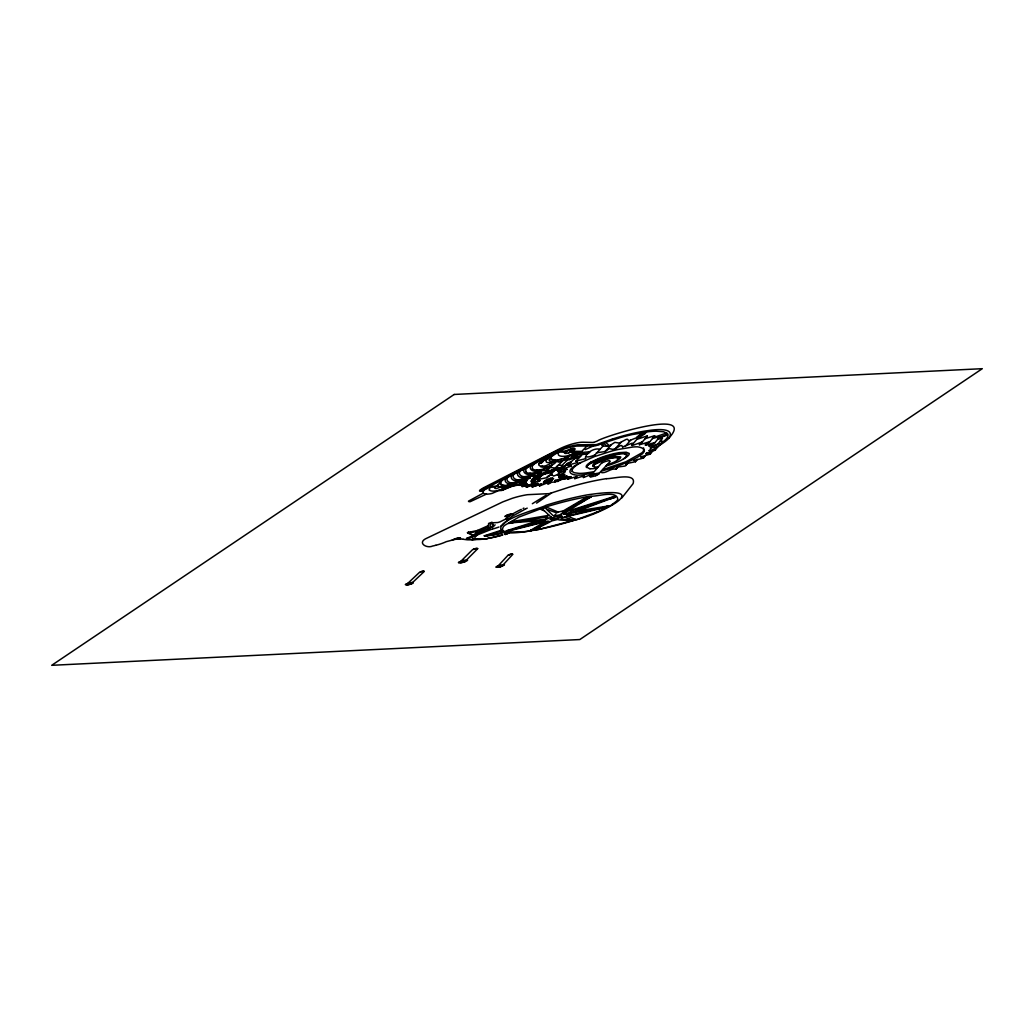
<?xml version="1.0" encoding="UTF-8"?>
<svg xmlns="http://www.w3.org/2000/svg" width="1034" height="1034" viewBox="0 0 1034 1034"><rect width="100%" height="100%" fill="white"/><g stroke="black" fill="none" stroke-linecap="round" stroke-linejoin="round"><path stroke-width="1.5" d="M489.793 528.49L490.465 523.307A3.18 0.866 -21.3 0 1 490.84 522.855L497.768 522.545A12.692 3.477 -21.3 0 0 499.849 521.912L506.04 518.913A23.123 6.333 -21.3 0 1 509.452 516.069L509.18 516.134A8.207 2.249 -21.3 0 1 506.13 516.69L504.786 516.393L507.28 514.971A7.716 2.12 -21.3 0 1 512.153 513.911L512.761 513.898A35.427 9.707 -21.3 0 1 521.291 509.374M513.161 522.713L508.638 523.437L511.378 521.666L549.093 515.294M458.372 562.574L461.19 561.074A10.624 2.908 -21.3 0 1 466.321 560.027L467.575 560.169L466.864 560.816A6.734 1.848 -21.3 0 1 466.011 561.216A3.012 0.827 -21.3 0 1 465.365 561.475L464.02 561.889A5.803 1.59 -21.3 0 1 462.056 562.16A8.828 2.417 -21.3 0 1 460.027 561.733A2.844 0.775 -21.3 0 0 459.38 562.005L459.91 562.457A6.902 1.887 -21.3 0 0 461.125 562.574L464.524 561.824A4.666 1.28 -21.3 0 0 465.39 561.475L465.429 561.462M503.067 479.362L500.068 482.025L500.262 484.377A24.855 6.811 -21.3 0 0 502.162 485.282L505.122 485.579A21.947 6.01 -21.3 0 1 503.726 485.437C499.034 485.282 500.805 480.022 504.036 478.962A9.009 2.469 -21.3 0 1 504.605 478.6L504.812 478.471M488.087 529.602A12.253 3.361 -21.3 0 1 487.945 528.878L488.617 523.553M556.227 461.138L554.896 463.245L551.406 465.507A5.273 1.448 -21.3 0 1 549.364 466.36L549.235 466.399A6.618 1.809 -21.3 0 0 551.665 465.378M638.133 437.175L637.073 439.295L647.336 435.883M573.004 448.472L570.445 450.204A6.734 1.848 -21.3 0 0 571.259 450.488L573.973 449.958L574.749 448.743A7.07 1.939 -21.3 0 0 574.129 448.485L572.552 448.549A3.05 0.84 -21.3 0 0 571.363 448.769L564.448 452.905A6.863 1.887 -21.3 0 0 564.81 453.267L564.952 453.319A6.631 1.822 -21.3 0 0 566.037 453.461L568.907 452.776M649.119 450.501C650.929 452.776 668.727 439.515 660.222 441.143M513.51 483.977L515.242 483.033A3.309 0.905 -21.3 0 1 517.491 482.671L513.549 484.08M607.229 464.77A15.691 4.304 -21.3 0 0 613.02 462.599C614.829 462.069 621.163 458.385 616.329 457.739A13.171 3.606 -21.3 0 0 614.093 457.803L610.784 458.308A21.275 5.829 -21.3 0 0 606.118 459.445L594.847 464.176M556.176 461.539L560.325 462.017L563.349 460.401M519.688 483.279L522.286 480.784L527.275 480.448L519.908 483.085L526.293 482.503L520.115 485.024A16.337 4.472 -21.3 0 0 510.951 486.691L502.33 490.284A2.882 0.788 -21.3 0 1 501.412 490.517L499.125 490.594M538.003 483.188L531.386 483.886M639.348 444.685L642.075 442.242M583.344 477.475L583.939 475.976M567.369 514.738L569.656 513.795A35.699 9.784 -21.3 0 0 575.589 511.74L606.402 500.275M538.882 463.891L538.714 464.731A15.833 4.343 -21.3 0 0 542.152 466.166M622.571 446.998L631.722 443.34L632.73 443.276L631.671 445.357L632.317 445.486L642.153 442.035M548.472 469.643C549.519 465.016 553.668 469.526 556.189 467.368C560.299 461.099 562.612 470.224 567.472 463.452M521.899 480.655L530.196 478.031M567.071 469.384L558.502 472.551L568.222 462.857L571.246 461.81M490.116 485.967L490.142 486.2A3.115 0.853 -21.3 0 0 490.879 486.342L496.449 486.238A2.65 0.724 -21.3 0 1 497.522 485.528M488.63 523.501L492.042 522.183M489.819 528.723L489.883 528.607A9.939 2.727 -21.3 0 1 490.103 528.284A7.949 2.184 -21.3 0 1 490.452 527.883L493.257 525.13M554.237 459.859L553.448 459.742A20.835 5.713 -21.3 0 1 552.647 459.523A22.477 6.152 -21.3 0 1 550.967 458.191L550.902 457.338A12.822 3.516 -21.3 0 1 551.109 456.782L556.744 453.125L553.991 453.383M560.131 479.337L558.166 481.366L559.627 479.53L565.378 479.091L567.756 477.294M539.464 485.851L540.291 484.339L532.251 486.949M642.153 442.164L647.387 435.986M540.808 485.502L541.777 483.912M595.054 454.87L602.925 446.171L609.22 445.977L614.855 442.358L619.224 443.069L626.203 439.385L627.47 439.217L628.892 440.807L638.12 437.111M548.808 481.87A4.86 1.331 -21.3 0 0 550.282 481.314A2.65 0.724 -21.3 0 0 551.949 480.332L553.604 478.509L552.285 478.16M554.56 516.056A3.335 0.918 -21.3 0 0 555.697 515.85A23.795 6.514 -21.3 0 1 559.226 514.984L559.355 514.958A3.037 0.827 -21.3 0 0 560.48 514.635L562.897 512.399A6.54 1.797 -21.3 0 1 563.595 511.765L563.62 511.74A4.11 1.124 -21.3 0 1 564.293 511.261L564.409 510.925A2.637 0.724 -21.3 0 0 564.06 510.796L563.44 510.835A30.115 8.246 -21.3 0 0 558.231 512.114L557.404 512.425A2.921 0.801 -21.3 0 0 556.602 512.838L546.482 509.219A23.472 6.424 -21.3 0 1 546.055 508.56L546.663 507.19L558.231 512.114M574.749 478.677L583.9 475.873M602.059 462.793A3.348 0.918 -21.3 0 0 601.168 463.49L589.897 476.674A4.524 1.241 -21.3 0 0 590.763 476.752L591.112 476.739A5.454 1.499 -21.3 0 0 591.564 476.713L592.211 476.622A7.238 1.978 -21.3 0 0 594.576 476.041L596.114 475.511A4.614 1.267 -21.3 0 0 597.6 474.89L610.241 461.384L609.504 460.673A5.067 1.383 -21.3 0 0 608.858 460.712L607.229 460.996A9.177 2.52 -21.3 0 0 605.342 461.513L602.085 462.793M574.258 458.812L575.499 457.093M568.131 458.01L568.08 457.7A2.921 0.801 -21.3 0 0 567.046 457.687A3.593 0.982 -21.3 0 0 565.404 458.101L563.75 458.928M532.226 486.859L541.751 483.783M666.167 433.427L665.663 434.06L667.641 433.97L666.516 435.379L658.645 438.106M526.293 487.104L528.529 484.92L530.028 484.739M617.595 467.187L615.889 469.178L618.073 466.967L624.988 466.063L628 463.258L635.496 461.707M640.886 456.912L649.068 454.43M669.05 437.989C675.745 427.184 654.768 429.549 649.158 430.467A82.901 22.709 -21.3 0 0 612.425 439.049M534.203 530.196L539.024 529.305A123.046 33.708 -21.3 0 0 558.735 524.755L560.596 524.251A106.373 29.146 -21.3 0 0 575.382 519.908C600.47 514.467 659.77 484.015 586.821 494.95A128.319 35.156 -21.3 0 0 565.572 499.668L555.749 502.343A106.399 29.146 -21.3 0 0 546.004 505.29C541.506 508.547 491.008 520.348 502.446 531.76M566.154 514.169L566.451 514.144A3.735 1.021 -21.3 0 0 567.524 513.924L572.035 510.473A5.454 1.499 -21.3 0 0 572.125 510.046L571.996 509.891A16.234 4.446 -21.3 0 0 570.044 509.878M645.979 453.512L647.284 452.853M655.233 450.139L660.002 444.168M571.375 466.088L562.147 469.035M621.705 498.091L633.092 483.628C636.931 471.918 611.87 479.13 606.428 478.652M669.412 437.55C696.321 407.357 602.628 436.762 597.51 440.911A18.612 5.092 -21.3 0 1 594.382 442.125L593.774 442.358M654.742 435.831L649.675 441.932M659.33 437.266L666.142 434.9L667.266 433.492M662.419 438.416L657.456 444.542L650.102 447.955L657.676 446.83M650.515 453.771L652.609 451.173M477.721 548.718L466.476 560.001M643.807 457.687L645.746 455.309M649.21 450.591L650.321 449.816M654.884 442.72L659.821 436.658M650.451 453.629L646.185 453.693L646.819 453.021M650.968 448.006L651.743 447.05M542.811 474.619L543.108 474.464A13.119 3.593 -21.3 0 0 540.097 475.976L531.631 483.421A9.164 2.507 -21.3 0 0 531.282 483.847M654.819 442.785L648.783 446.106L651.032 444.749M635.522 461.668L637.409 459.38M645.19 445.021L646.715 444.84L648.434 442.759M485.541 488.307C491.938 487.673 481.715 489.121 483.188 492.727A18.974 5.196 -21.3 0 0 483.847 493.451L484.196 493.632A16.143 4.42 -21.3 0 0 488.591 494.045L489.87 493.877A11.284 3.089 -21.3 0 0 492.094 493.412L502.925 488.707A6.54 1.797 -21.3 0 0 505.729 486.846M626.669 456.149L627.082 454.197L624.174 453.28A20.951 5.739 -21.3 0 0 620.659 453.383L614.196 454.404A33.928 9.293 -21.3 0 0 607.94 455.981C605.187 456.692 578.407 465.339 589.975 468.738M618.371 459.006L618.642 457.778L616.807 457.196A13.132 3.593 -21.3 0 0 614.571 457.274L611.275 457.765A21.21 5.816 -21.3 0 0 606.609 458.902L599.087 461.616L594.472 464.447M637.371 438.545C652.131 430.079 645.526 430.002 636.711 437.266M549.015 521.459L548.343 521.886A15.187 4.162 -21.3 0 1 545.797 523.282L533.583 529.305A9.151 2.507 -21.3 0 1 532.303 529.835L530.481 530.416L545.487 521.498M643.536 432.794L632.407 434.526A83.534 22.89 -21.3 0 0 620.917 437.421L605.937 442.281M637.991 437.046L644.337 432.277M599.125 473.921L598.802 473.301A5.131 1.409 -21.3 0 0 597.6 473.313L597.122 473.365A8.233 2.249 -21.3 0 0 593.594 474.231L593.296 474.322A5.803 1.59 -21.3 0 0 592.159 474.748L589.768 476.092M631.684 445.318L637.034 439.153M534.875 475.317L526.345 477.527L527.107 476.803M634.139 460.479L642.127 458.385M594.369 464.408L593.167 466.153L594.511 466.993M625.143 446.429L630.611 440.238M626.113 464.046L627.974 463.258M571.854 510.718L606.583 499.616A49.128 13.455 -21.3 0 0 609.711 498.414L614.131 496.488L615.372 497.276L609.297 499.215M546.637 509.361L552.505 515.048A31.253 8.556 -21.3 0 0 553.862 515.927L555.891 514.105M610.861 445.253L605.006 451.574L609.297 448.562L612.748 449.389L615.204 448.717L620.943 442.41M563.944 467.032L563.853 467.045A32.623 8.931 -21.3 0 0 557.067 468.557C552.996 470.716 528.025 474.981 532.833 482.245M511.287 521.756L513.652 521.86A54.026 14.799 -21.3 0 0 516.405 521.718L540.123 519.921A37.056 10.146 -21.3 0 0 545.008 519.327L547.671 517.246M503.287 564.706L512.838 554.289M567.576 479.052L570.962 476.596M495.984 567.02L498.233 565.818L507.901 555.374M539.399 463.18L539.658 462.909A6.54 1.797 -21.3 0 1 540.097 462.534M576.726 476.622L574.801 478.613L576.688 476.79M564.344 511.235L582.827 500.262A19.594 5.364 -21.3 0 0 584.481 499.099L586.058 497.522L563.44 510.835M603.249 446.042L601.568 444.646L605.472 442.281L609.646 445.848M567.873 465.274L574.038 458.967M601.568 444.646L605.472 442.281M551.419 517.078L550.631 517.478A10.405 2.856 -21.3 0 0 547.955 518.577L547.27 518.835A3.464 0.944 -21.3 0 1 546.159 519.133L545.913 519.171M593.645 465.184L594.64 464.163M574.594 456.498L573.624 457.054A2.546 0.698 -21.3 0 1 572.707 457.377L572.177 457.506M564.396 476.247L562.121 478.613L555.155 480.306M550.889 479.621A6.967 1.913 -21.3 0 0 546.883 480.461L543.445 482.658A4.33 1.189 -21.3 0 0 544.362 482.8L545.396 482.736A6.669 1.822 -21.3 0 0 547.387 482.322L548.149 482.103M558.644 477.359L561.061 474.877M573.431 453.642L576.739 453.68L579.415 452.362L570.471 452.233L572.422 451.251L581.728 451.393L586.976 446.029M594.977 454.947C576.791 462.288 590.802 446.675 599.72 449.26M559.135 452.065L558.14 453.538L558.502 455.025A22.541 6.178 -21.3 0 0 562.858 456.356L565.378 456.201A12.02 3.296 -21.3 0 0 566.722 455.994L572.461 454.159A6.126 1.68 -21.3 0 0 575.15 452.31M544.97 480.59L548.356 478.975A6.902 1.887 -21.3 0 1 552.363 478.147M560.092 472.577C549.222 480.332 577.696 467.355 558.528 472.693M567.097 459.445C569.786 461.565 574.762 456.408 577.295 454.43L587.364 453.564M536.581 503.131L551.6 492.895L569.023 487.221A112.46 30.813 -21.3 0 1 606.428 478.652M551.497 492.998L550.334 493.296A6.76 1.848 -21.3 0 1 548.77 493.645L527.508 494.691A42.665 11.684 -21.3 0 0 521.201 495.881L518.965 496.41A34.316 9.396 -21.3 0 0 512.231 498.323L502.834 501.878L425.297 538.921C417.581 543.315 427.132 548.783 432.742 545.965A3.451 0.944 -21.3 0 0 433.905 545.758A3.399 0.931 -21.3 0 0 434.293 545.655A8.556 2.339 -21.3 0 1 435.818 545.254M576.739 453.68L578.071 452.336M568.946 455.904L572.177 455.942L573.482 454.624M585.632 458.695L575.886 461.035L582.142 454.637L588.837 453.344M502.11 525.362L511.042 516.91L525.543 508.974M561.281 466.101L567.317 460.091M543.496 482.077L545.06 480.513M551.975 474.852C545.551 475.343 543.574 482.878 554.573 470.392M551.923 480.332L550.825 479.634M461.022 561.126L472.383 549.817L474.373 548.912A3.58 0.982 -21.3 0 1 477.023 548.395L477.682 548.524M556.227 467.329L562.302 461.28M519.805 485.23L522.08 483.046M539.593 480.422L531.683 483.395M492.365 527.573L495.118 524.845M535.198 483.382L532.639 485.89L537.874 483.317M539.955 480.784L538.882 481.275M577.554 462.547L568.105 465.093M549.338 467.988L552.35 465.016M542.708 474.696L537.758 479.556L546.999 477.643M540.704 470.858L545.874 470.522L550.631 465.869M507.927 519.495L507.862 518.822A4.188 1.15 -21.3 0 0 507.332 518.745L506.04 518.913M536.4 478.677L539.851 477.488M533.247 473.688L532.665 474.257L538.843 473.262L540.666 471.491M452.827 539.864L455.748 538.598A7.665 2.094 -21.3 0 1 459.277 537.926L460.531 538.145L459.729 538.804M477.088 531.877L474.283 534.591A4.317 1.176 -21.3 0 0 473.947 535.03M525.427 483.046L526.099 482.4M524.238 484.442L522.105 486.691L528.542 484.92M533.027 476.054L534.164 474.903M526.048 481.133L526.862 480.345M528.607 478.755L529.55 477.837M532.42 478.871L530.856 481.34L532.303 482.762M512.334 513.988L507.371 515.216M511.029 484.274L511.054 485.062A5.338 1.461 -21.3 0 0 512.14 485.179L514.389 485.204A20.641 5.648 -21.3 0 1 517.452 484.571L520.606 484.222A5.842 1.603 -21.3 0 1 519.378 484.119L519.301 483.266A2.753 0.75 -21.3 0 1 519.779 482.891A2.52 0.685 -21.3 0 0 520.218 482.555L520.089 481.741A5.726 1.564 -21.3 0 0 518.719 481.676M521.963 480.577L523.424 479.181A5.739 1.577 -21.3 0 1 518.797 481.43M412.747 582.388C416.056 584.145 403.053 583.977 407.228 584.727A6.618 1.809 -21.3 0 0 408.469 584.624L411.816 583.641A6.01 1.654 -21.3 0 1 405.341 584.585L407.758 583.37A10.456 2.869 -21.3 0 1 412.721 582.4L424.224 571.505M548.408 469.72L546.004 470.522M490.142 487.143L489.263 489.987M541.092 472.473L538.843 473.262M407.784 583.357L419.377 572.448M655.207 450.178L647.4 452.814M551.988 472.654L544.634 473.895L549.015 472.111A25.902 7.096 -21.3 0 1 555.336 470.186M505.148 534.5L506.104 534.203A2.908 0.801 -21.3 0 0 507.151 533.803L509.31 532.833M615.863 469.203C610.693 467.782 605.64 474.283 600.586 472.344M596.372 452.814L605.006 451.574M612.425 439.023L597.2 444.349A4.976 1.357 -21.3 0 1 595.804 444.672L577.696 444.788A31.511 8.634 -21.3 0 0 573.12 445.602L570.135 446.3A26.057 7.135 -21.3 0 0 563.039 448.459L555.284 451.651L479.517 490.904A3.05 0.84 -21.3 0 0 480.203 491.008L483.485 490.956M507.914 533.363L506.143 533.906M507.927 555.348L509.348 554.663M558.166 481.366L555.142 481.637M546.159 495.196L532.342 503.726M532.277 486.807L533.143 486.109M527.133 484.158L522.235 486.407M551.083 482.568L548.059 484.248L547.064 483.162M459.691 537.9L455.193 538.972M594.149 464.705L594.964 463.904M588.294 464.925L589.923 463.542M558.696 477.307L564.887 474.347L558.127 475.446M540.317 462.366L540.588 462.172A5.92 1.629 -21.3 0 1 540.898 461.965L541.713 461.487M537.77 520.8L506.221 530.869L508.612 531.14A4.782 1.305 -21.3 0 1 508.974 531.024L509.956 530.726A41.787 11.452 -21.3 0 1 514.053 529.641L538.313 523.553A28.823 7.897 -21.3 0 0 543.587 522.054L544.957 521.627A3.735 1.021 -21.3 0 1 546.017 521.407L546.391 521.382A14.166 3.877 -21.3 0 0 548.524 521.304L549.002 521.33M554.935 481.986L548.304 482.529L539.515 485.954M467.484 532.626L477.863 530.403M495.519 486.717L494.653 487.932A6.475 1.771 -21.3 0 0 495.415 488.436A6.876 1.887 -21.3 0 0 496.475 488.5L501.529 486.794M534.061 463.542L534.009 463.581A9.009 2.469 -21.3 0 0 533.286 464.033C526.384 467.135 532.445 473.003 537.732 470.806A11.296 3.102 -21.3 0 0 540.304 470.354L542.191 469.824A5.467 1.499 -21.3 0 0 544.84 468.764L546.831 467.769A5.48 1.499 -21.3 0 0 548.744 466.618L549.196 466.412M527.624 466.838A9.164 2.507 -21.3 0 0 526.849 467.316C519.947 470.405 525.983 476.235 531.256 474.024A11.025 3.024 -21.3 0 0 534.151 473.494L535.728 473.029A5.545 1.525 -21.3 0 0 538.391 471.956L540.355 470.987A5.571 1.525 -21.3 0 0 542.268 469.824M508.987 476.351L508.883 476.403A9.022 2.469 -21.3 0 0 508.211 476.829C501.49 479.621 507.048 485.721 512.541 483.343M578.187 453.939L580.733 452.543M468.518 531.903L468.312 532.329A6.269 1.719 -21.3 0 0 468.518 532.652L473.326 535.16A8.156 2.236 -21.3 0 0 473.869 535.328M567.705 478.949L570.807 476.881M643.652 457.816L642.204 458.359M650.36 453.9L649.145 454.404M582.362 500.572L564.073 512.554A33.993 9.319 -21.3 0 1 561.708 514.014L561.178 514.325M612.141 504.45L615.786 501.774A18.457 5.054 -21.3 0 0 617.815 499.448C616.936 489.793 597.6 496.759 591.28 496.139A118.38 32.429 -21.3 0 0 557.416 503.571L551.148 505.355A97.467 26.703 -21.3 0 0 542.94 507.927L518.809 517.142L504.67 525.362A18.056 4.95 -21.3 0 0 503.235 526.836L502.24 529.641L504.295 531.476M567.382 511.61L585.451 499.823A27 7.393 -21.3 0 1 587.234 498.724L591.448 496.656L579.712 503.558M567.175 511.752L566.542 512.153A33.618 9.216 -21.3 0 1 564.176 513.614L563.646 513.924M566.735 476.131L562.38 478.432M550.915 457.274A4.369 1.202 -21.3 0 0 548.356 458.256L545.784 460.453L546.366 462.108A17.94 4.911 -21.3 0 0 547.878 462.599L551.393 462.547A7.794 2.133 -21.3 0 0 552.363 462.379L556.382 461.022A4.524 1.241 -21.3 0 0 558.244 459.807M499.719 482.994L497.768 484.894L498.323 486.29A15.794 4.33 -21.3 0 0 499.784 486.73L503.235 486.613A7.122 1.952 -21.3 0 0 505.187 486.187L508.327 484.985M574.103 450.152L568.519 452.97M645.436 444.646L649.442 442.125M577.747 510.938L608.238 506.014L604.864 507.035A56.586 15.497 -21.3 0 1 600.832 508.043L573.78 514.454A32.868 9.009 -21.3 0 1 568.571 515.488L566.89 515.669M538.649 476.829L542.436 474.787A20.305 5.558 -21.3 0 1 551.833 471.22M615.333 448.64C616.342 449.066 621.951 442.617 622.546 446.959M590.091 463.646L607.449 456.524A34.044 9.332 -21.3 0 1 613.718 454.947L620.18 453.913A21.003 5.752 -21.3 0 1 623.709 453.81C631.826 455.412 619.625 461.41 616.678 462.314A26.91 7.367 -21.3 0 1 606.157 465.972M514.984 473.288L515.087 473.236A9.203 2.52 -21.3 0 0 514.312 473.714C507.436 476.777 513.394 482.542 518.667 480.293A10.663 2.921 -21.3 0 0 521.886 479.66L523.152 479.272A5.713 1.564 -21.3 0 0 525.828 478.186L526.694 477.76M516.974 472.267L516.871 472.331A9.06 2.482 -21.3 0 0 516.199 472.745C509.297 475.821 515.307 481.598 520.567 479.349A10.96 2.999 -21.3 0 0 523.462 478.794M508.638 523.437L509.297 523.243A8.065 2.21 -21.3 0 1 510.098 523.101L511.3 522.92A61.006 16.712 -21.3 0 1 515.733 522.48L538.792 520.722A36.733 10.069 -21.3 0 0 543.664 520.141L545.241 520.244A3.722 1.021 -21.3 0 0 544.996 520.839L542.811 521.769A28.926 7.923 -21.3 0 1 537.525 523.282L512.618 529.537A48.107 13.183 -21.3 0 1 509.025 530.377L506.259 530.881M534.746 528.749L547.18 521.394M530.481 530.416L535.509 529.576L540.2 526.823M601.426 508.405L608.238 506.014M477.592 530.429L488.358 525.608M541.441 461.642L539.877 462.767A6.631 1.809 -21.3 0 0 538.934 463.801M577.295 454.43L573.87 457.235L580.087 456.692M526.513 486.924L529.783 485.088M580.914 462.508C560.867 471.556 571.634 477.786 586.95 474.089A59.752 16.363 -21.3 0 0 592.456 473.12M580.591 462.689L594.511 456.576L611.068 451.251A64.457 17.656 -21.3 0 1 618.164 449.467L632.588 447.063A39.68 10.87 -21.3 0 1 637.668 446.83C661.295 450.914 614.778 467.471 609.517 468.738A59.998 16.441 -21.3 0 1 601.749 470.961M580.539 462.728L578.071 464.176A19.724 5.403 -21.3 0 0 572.19 471.336M477.915 534.72L491.861 529.162M591.099 461.978L599.72 458.049A29.598 8.104 -21.3 0 1 607.242 455.451L610.512 454.521A34.781 9.526 -21.3 0 1 619.573 452.621M541.015 462.004L548.369 458.256M623.399 458.954L625.932 457.467A12.033 3.296 -21.3 0 0 629.202 453.422L626.229 452.22L619.573 452.621M500.598 526.203L501.141 525.905A5.286 1.448 -21.3 0 0 501.568 525.647M543.121 460.75L543.496 460.557A4.588 1.254 -21.3 0 1 545.086 459.884M475.045 538.727L474.968 536.93A7.018 1.926 -21.3 0 1 476.687 535.47L476.183 535.599M570.303 449.183L570.005 449.351A2.688 0.737 -21.3 0 0 569.256 450.126L569.307 450.63A7.781 2.133 -21.3 0 0 570.225 451.018L570.38 451.044A5.661 1.551 -21.3 0 0 571.13 451.057L573.702 450.385M504.153 531.554L503.636 531.812A4.64 1.267 -21.3 0 1 501.451 532.704L499.435 533.337A9.306 2.546 -21.3 0 1 495.635 534.281L486.704 535.599A18.056 4.95 -21.3 0 1 485.062 535.767L484.209 535.78L487.298 535.896M527.211 508.133L526.177 508.663M497.703 485.566L494.847 487.053L487.725 487.195M551.161 458.566L549.493 459.561A4.769 1.305 -21.3 0 0 549.093 460.052L549.545 460.88A10.482 2.869 -21.3 0 0 550.204 461.074L552.117 461.061A2.818 0.775 -21.3 0 0 554.47 460.311L555.168 459.949M569.282 449.712A2.766 0.763 -21.3 0 0 566.929 450.423A2.469 0.672 -21.3 0 0 565.934 451.147L563.969 452.129L556.654 452.026M483.369 493.076L468.48 501.154A5.131 1.409 -21.3 0 0 470.199 501.684L486.51 494.058M556.382 461.022L545.732 465.778A7.587 2.081 -21.3 0 1 544.427 466.024L542.113 466.192M572.461 454.159L563.827 458.385L558.567 459.768A18.586 5.092 -21.3 0 1 554.276 459.846M521.563 480.293L519.701 481.224A5.79 1.59 -21.3 0 1 517.026 482.309L516.082 482.594A10.418 2.856 -21.3 0 1 512.554 483.33M533.092 474.58L532.058 475.097A5.635 1.538 -21.3 0 1 529.382 476.183L528.128 476.545A10.715 2.934 -21.3 0 1 524.923 477.165M499.913 490.206L502.188 490.064M502.356 490L510.783 486.471M572.177 455.942L574.814 454.637L571.582 454.598M574.387 458.734L579.26 457.545M523.902 508.082L523.075 508.495M460.453 538.055L459.691 538.378A5.726 1.564 -21.3 0 1 457.648 539.011L454.223 539.515M552.725 517.788L551.2 518.965L554.457 518.9A11.62 3.18 -21.3 0 0 556.861 518.318L559.808 517.323A2.52 0.685 -21.3 0 0 561.643 516.302L560.157 515.888A12.085 3.309 -21.3 0 0 554.043 517.323L550.075 519.391L552.311 519.675A11.943 3.27 -21.3 0 0 557.843 518.409L562.199 516.289L561.333 515.837M505.548 486.07L511.92 485.812L509.064 486.781A10.715 2.934 -21.3 0 0 506.298 487.88L506.233 487.906A8.311 2.275 -21.3 0 0 505.316 488.345L498.078 490.439A10.922 2.999 -21.3 0 1 495.842 490.892L493.787 491.098A18.224 4.989 -21.3 0 1 489.328 489.961M543.315 474.373L544.052 474.05M507.487 477.113L508.276 476.777M486.122 536.168L486.575 536.039A9.164 2.507 -21.3 0 1 488.035 535.78L496.514 534.513A9.319 2.559 -21.3 0 0 500.301 533.57L502.317 532.937A8.699 2.378 -21.3 0 1 504.217 532.432M513.73 473.934L514.402 473.662M560.493 470.535L558.024 471.142M558.399 474.296L553.591 476.067L552.027 474.89M487.583 538.585L485.334 539.153M596.437 512.269L578.95 518.745M473.133 549.416L473.662 549.222A5.622 1.538 -21.3 0 1 477.165 548.485M509.503 554.599L509.659 554.534A3.464 0.944 -21.3 0 1 512.205 554.017L512.489 554.095M598.776 444.736L596.217 445.564A9.293 2.546 -21.3 0 1 594.511 445.951L576.623 446.081A27.233 7.458 -21.3 0 0 571.065 447.076L569.32 447.489A22.658 6.204 -21.3 0 0 562.315 449.661L481.017 490.633L483.809 490.568M598.944 444.672L602.589 443.431M486.277 538.985L486.626 538.843A3.296 0.905 -21.3 0 0 487.234 538.481L489.095 538.081M595.61 475.705L597.82 473.831A4.511 1.241 -21.3 0 0 596.851 473.856L595.222 474.128A7.225 1.978 -21.3 0 0 593.697 474.554L590.492 476.002L590.866 476.752M488.151 527.185L479.479 531.024L476.273 533.971L487.919 529.007M605.782 499.913L574.891 511.429A35.583 9.745 -21.3 0 1 568.946 513.484L567.937 513.808M501.917 566.18L499.332 566.645A7.574 2.081 -21.3 0 1 498.142 566.542L497.625 566.27A3.141 0.866 -21.3 0 0 497.044 566.49L497.289 566.813A5.984 1.641 -21.3 0 0 498.349 567.02L500.96 566.529A3.8 1.047 -21.3 0 0 501.942 566.154L503.08 565.688A5.933 1.629 -21.3 0 0 503.907 565.288L504.437 564.835L503.468 564.693A10.275 2.818 -21.3 0 0 498.233 565.844M598.673 509.038L572.345 515.268A32.804 8.983 -21.3 0 1 567.149 516.315L566.012 516.496A3.477 0.956 -21.3 0 0 564.771 516.845L564.396 516.974A10.611 2.908 -21.3 0 1 561.54 518.137L560.997 518.797A15.949 4.369 -21.3 0 0 562.664 519.184L572.371 519.831A16.066 4.407 -21.3 0 0 573.78 519.766L575.563 519.482L567.834 516.199M568.222 520.554L570.199 520.787A10.482 2.869 -21.3 0 0 569.049 520.619L560.027 519.999A15.924 4.369 -21.3 0 1 558.347 519.637L557.765 519.507A3.322 0.905 -21.3 0 0 556.551 519.714L556.421 519.753A23.627 6.475 -21.3 0 1 552.996 520.58A2.96 0.814 -21.3 0 0 551.923 520.903L550.747 521.485A15.032 4.123 -21.3 0 1 548.188 522.894L537.047 528.374A6.463 1.771 -21.3 0 0 535.909 528.981L535.509 529.576M593.464 442.462L583.163 442.229A21.598 5.92 -21.3 0 0 558.425 449.415L483.628 487.764A11.813 3.231 -21.3 0 0 479.608 490.465M653.281 437.589L665.806 433.285M508.754 532.82L508.34 532.962A31.421 8.608 -21.3 0 1 504.631 534.203M646.612 432.109L647.827 431.798A63.371 17.358 -21.3 0 1 656.138 431.178L663.479 431.734L667.033 433.259M548.395 482.025L548.395 482.025A4.033 1.099 -21.3 0 0 549.623 481.547L551.148 480.474L550.075 480.138A6.178 1.693 -21.3 0 0 547.878 480.5A5.235 1.435 -21.3 0 0 545.991 481.094L544.168 482.775A3.735 1.021 -21.3 0 0 544.634 482.8M551.626 470.147L536.814 477.023A10.237 2.805 -21.3 0 0 535.599 478.238L535.224 479.905M544.414 510.835L540.459 509.219L546.663 507.19M518.887 481.392L517.944 481.676A10.418 2.856 -21.3 0 1 514.415 482.4C509.167 484.7 503.144 478.949 510.059 475.873A9.28 2.546 -21.3 0 1 510.835 475.394M473.43 535.767L466.45 538.352M472.189 539.606L466.993 538.481L472.965 536.633M577.967 519.249L538.223 529.615M484.287 535.793L500.521 530.532M487.169 535.534L501.128 531.075M571.996 509.891L614.131 496.488M513.226 529.382L541.144 520.49M508.082 531.411L511.908 530.183M504.812 534.229L504.631 534.203A2.572 0.698 -21.3 0 0 506.065 534.242M569.928 521.239L575.563 519.482M540.459 509.219L542.514 509.426A31.188 8.543 -21.3 0 1 543.819 510.279L549.752 515.927A30.994 8.492 -21.3 0 0 551.135 516.806L551.419 516.91M541.183 463.154L541.648 462.818A2.753 0.75 -21.3 0 0 542.643 461.965L542.94 461.707M652.506 438.519L659.782 436.503M551.846 471.181L552.531 470.974A29.663 8.13 -21.3 0 1 562.341 468.661M646.715 444.84L654.845 442.565M563.336 478.613L569.824 476.687M492.326 529.111L493.515 528.762A24.364 6.669 -21.3 0 0 498.983 527.004M559.756 479.737L561.889 479.104M567.653 477.398L569.566 476.752M559.407 480.086L562.625 479.13M567.317 477.747L569.398 477.139M542.346 461.797L540.834 463.206M477.488 534.837L476.661 535.47M563.168 478.664L562.263 478.794M603.016 469.539L625.958 461.759L641.817 452.866A18.185 4.989 -21.3 0 0 643.536 450.966L643.587 447.903M523.475 478.794L525.647 478.122A6.114 1.68 -21.3 0 0 526.603 477.76L530.171 477.915M657.676 439.295L662.419 438.261M649.972 446.042L657.572 444.284M591.202 474.49L583.409 477.566M531.334 530.804L530.739 530.946M548.679 466.528L545.189 467.097A16.983 4.653 -21.3 0 1 543.742 467.161L542.591 467.122A19.245 5.273 -21.3 0 1 541.997 467.045L540.795 466.761A19.892 5.454 -21.3 0 1 540.588 466.683M504.23 532.42L504.98 532.251M550.075 478.483L550.889 478.315M548.602 479.97L549.416 479.802M451.496 540.291L446.145 541.713A14.502 3.981 -21.3 0 1 443.224 542.953A16.195 4.433 -21.3 0 1 436.051 545.189M505.187 532.213L524.652 531.644A99.406 27.233 -21.3 0 0 533.195 530.377A8.595 2.352 -21.3 0 1 534.203 530.196M560.234 475.679L559.394 475.73M533.66 484.894L526.371 487.234M476.17 535.173L475.343 535.315M451.755 540.239L452.944 540.006M536.026 530.028L537.124 529.835M563.853 467.045L558.166 468.234A37.392 10.237 -21.3 0 0 551.393 470.108M562.961 468.027L557.817 469.074A29.934 8.207 -21.3 0 0 552.389 470.573L542.255 474.503L536.413 478.393A9.668 2.65 -21.3 0 0 535.522 479.608M468.661 532.73L477.126 531.502M517 521.666L547.645 516.871M573.392 512.541L600.172 508.211M585.826 497.535L591.448 496.656M643.096 433.711L645.268 433.414M547.658 458.657L546.637 458.812A12.253 3.361 -21.3 0 0 540.821 460.324L540.446 460.466A8.634 2.365 -21.3 0 0 538.727 461.164M645.151 438.7L654.677 435.676M505.148 485.579L507.41 485.192A7.639 2.094 -21.3 0 0 512.929 483.395M405.923 584.3L406.569 584.21M614.946 456.33L620.684 456.899A7.742 2.12 -21.3 0 1 617.091 460.427M649.675 450.604L655.233 449.997M524.91 477.178C519.65 479.414 513.665 473.598 520.529 470.548A9.009 2.469 -21.3 0 1 521.291 470.056M502.485 534.966L498.259 536.051A49.929 13.675 -21.3 0 1 489.108 538.081M485.618 489.069L483.964 489.108M476.105 539.451L473.417 539.67A59.171 16.208 -21.3 0 1 467.161 539.8L463.232 539.27M497.044 566.49L497.871 566.412M458.476 539.192L460.22 539.076M532.949 485.579L531.269 485.721M575.46 456.304L580.927 455.826M533.247 485.23L532.407 485.308M459.38 562.005L460.285 561.927M581.005 452.517L590.401 451.729M553.772 454.378L552.066 454.353M615.359 497.276L614.648 497.419A9.487 2.598 -21.3 0 0 613.589 497.742L612.076 498.246A57.852 15.846 -21.3 0 0 606.402 500.275M604.929 507.784L604.451 507.81A11.051 3.024 -21.3 0 0 603.766 507.927L602.9 508.095A53.871 14.76 -21.3 0 0 598.673 509.038M563.788 514.234L563.866 514.234A13.843 3.787 -21.3 0 1 566.076 514.169M667.46 434.202L667.68 434.215A30.038 8.233 -21.3 0 1 666.827 438.338A29.547 8.091 -21.3 0 1 660.106 443.87M504.437 487.919L506.298 487.88M501.27 486.924L509.064 486.781M563.194 477.501L560.105 477.514M527.443 485.851L525.776 485.812M551.148 456.692L549.041 456.679A4.433 1.215 -21.3 0 0 546.611 457.144M549.455 455.697L551.936 455.723M527.909 485.45L526.901 485.424M558.825 451.044L565.908 451.147M424.018 571.272L423.85 571.272A5.674 1.551 -21.3 0 0 420.579 571.905L419.946 572.138L421.252 571.608A3.593 0.982 -21.3 0 1 423.656 571.156L423.798 571.169M519.908 485.398L527.172 483.899M558.67 477.527L566.916 475.808M576.675 476.596L567.627 479.194M506.634 532.652L504.967 532.432M571.337 465.907L567.963 465.455M562.069 469.307L567.046 469.255M573.96 448.459L574.658 448.678M640.99 457.093L643.73 457.532M649.611 441.776L639.374 444.775M523.114 485.528L521.743 485.217M523.553 485.036L522.7 484.817M474.826 538.843L480.9 539.141A38.956 10.676 -21.3 0 0 485.204 538.701M532.678 474.464L534.824 475.097M490.439 523.462L493.347 524.341M537.706 479.841L539.968 480.539M564.654 516.884L571.66 519.805M467.433 532.794L472.784 535.573A8.311 2.275 -21.3 0 0 475.252 535.767M575.796 461.28L577.657 462.263M505.742 515.746L511.636 514.803A3.58 0.982 -21.3 0 0 513.2 514.157M534.061 481.043L533.286 479.724L535.095 477.346A11.271 3.089 -21.3 0 1 538.611 475.045M634.126 460.621L635.522 461.552M604.102 443.741L606.777 446.003M556.938 469.953L557.933 471.09M557.636 460.298L558.722 461.629M559.691 459.574L561.397 461.733M525.815 471.582L525.854 469.152L528.801 466.321A9.047 2.482 -21.3 0 1 529.576 465.83M572.138 471.349L574.18 472.732L579.118 473.378A43.273 11.852 -21.3 0 0 583.447 473.223L584.611 473.107A44.449 12.175 -21.3 0 0 586.653 472.861L591.823 472.047A50.42 13.817 -21.3 0 0 593.736 471.685M540.446 471.142L541.157 472.292M566.205 477.76L566.567 478.471M585.399 457.015L585.735 458.514M555.077 480.435L555.155 481.754M626.074 464.124L626.1 465.481M598.079 466.89A15.536 4.252 -21.3 0 1 594.46 467.019M488.5 487.815A6.656 1.822 -21.3 0 1 489.457 487.156M496.798 485.967A2.727 0.75 -21.3 0 1 497.212 485.825M572.177 457.519A3.929 1.073 -21.3 0 0 570.109 458.152L566.141 459.742A8.53 2.339 -21.3 0 1 563.608 460.35L563.22 460.414A6.992 1.913 -21.3 0 1 561.643 460.518L560.893 459.523A3.089 0.84 -21.3 0 1 561.242 459.225M475.188 539.231A5.235 1.435 -21.3 0 1 472.137 539.645M540.355 470.987A5.545 1.512 -21.3 0 1 537.693 472.06L536.129 472.512A11.038 3.024 -21.3 0 1 533.234 473.042A17.539 4.808 -21.3 0 1 530.067 473.145M473.637 538.83A13.171 3.606 -21.3 0 1 473.443 535.883M515.514 473.223A10.624 2.908 -21.3 0 1 518.344 472.331M525.905 467.717A8.53 2.339 -21.3 0 1 526.862 467.303M501.4 532.717A3.477 0.956 -21.3 0 1 501.593 531.786M532.264 464.46A8.427 2.314 -21.3 0 1 533.273 464.046M484.881 538.882A38.116 10.443 -21.3 0 1 474.761 539.399M530.532 530.856A86.804 23.782 -21.3 0 1 506.35 532.833M570.768 451.845A4.007 1.099 -21.3 0 1 570.484 452.233M454.236 539.515A3.373 0.931 -21.3 0 1 453.655 539.399M460.195 539.102A17.824 4.886 -21.3 0 1 462.986 539.192M510.783 486.458A18.354 5.028 -21.3 0 1 520.425 484.623M503.39 488.707A11.878 3.257 -21.3 0 1 502.02 490.155M536.297 478.794A9.422 2.585 -21.3 0 1 538.624 476.855M502.757 534.966A50.291 13.778 -21.3 0 1 487.815 538.443M596.98 468.118A27.181 7.445 -21.3 0 1 589.923 468.764M669.127 437.977A32.041 8.776 -21.3 0 1 658.606 445.835M556.99 452.97A5.958 1.629 -21.3 0 1 558.347 452.052M574.775 449.415A2.779 0.763 -21.3 0 1 574.129 450.152M566.115 450.966A3.438 0.944 -21.3 0 1 567.382 450.656M586.692 467.575A12.279 3.361 -21.3 0 1 591.047 461.978M572.72 450.876A3.994 1.099 -21.3 0 1 572.422 451.251M464.524 561.824A6.566 1.797 -21.3 0 1 458.747 562.767M585.296 449.622A48.96 13.416 -21.3 0 1 592.883 446.145M536.84 469.914A17.488 4.795 -21.3 0 0 539.748 469.811A10.818 2.96 -21.3 0 0 542.966 469.203L544.517 468.738A5.39 1.473 -21.3 0 0 546.87 467.769M500.934 566.529A5.933 1.629 -21.3 0 1 496.281 567.162M614.946 456.33A22.683 6.217 -21.3 0 0 607.1 458.036L606.402 458.243A18.896 5.183 -21.3 0 0 600.922 460.156L595.907 462.469A7.82 2.146 -21.3 0 0 593.232 466.192M612.425 504.463A39.008 10.689 -21.3 0 1 596.411 512.231M530.003 473.197A15.213 4.175 -21.3 0 1 526.177 471.918M536.724 469.966A15.303 4.188 -21.3 0 1 532.639 468.661M532.432 468.738A15.549 4.265 -21.3 0 1 532.277 468.26L532.329 465.869L535.276 463.012A9.047 2.482 -21.3 0 1 536.051 462.534M533.053 474.567A5.855 1.603 -21.3 0 1 531.915 475.02L529.744 475.679A11.012 3.012 -21.3 0 1 526.849 476.209C521.588 478.458 515.539 472.641 522.441 469.565A9.151 2.507 -21.3 0 1 523.217 469.074M508.999 554.857A5.48 1.499 -21.3 0 1 512.373 554.121M567.899 458.075A2.43 0.672 -21.3 0 1 565.21 459.199A2.43 0.672 -21.3 0 1 563.969 458.876M454.184 394.458L51.7 665.314L579.816 639.542L982.3 368.686L454.184 394.458"/></g></svg>
